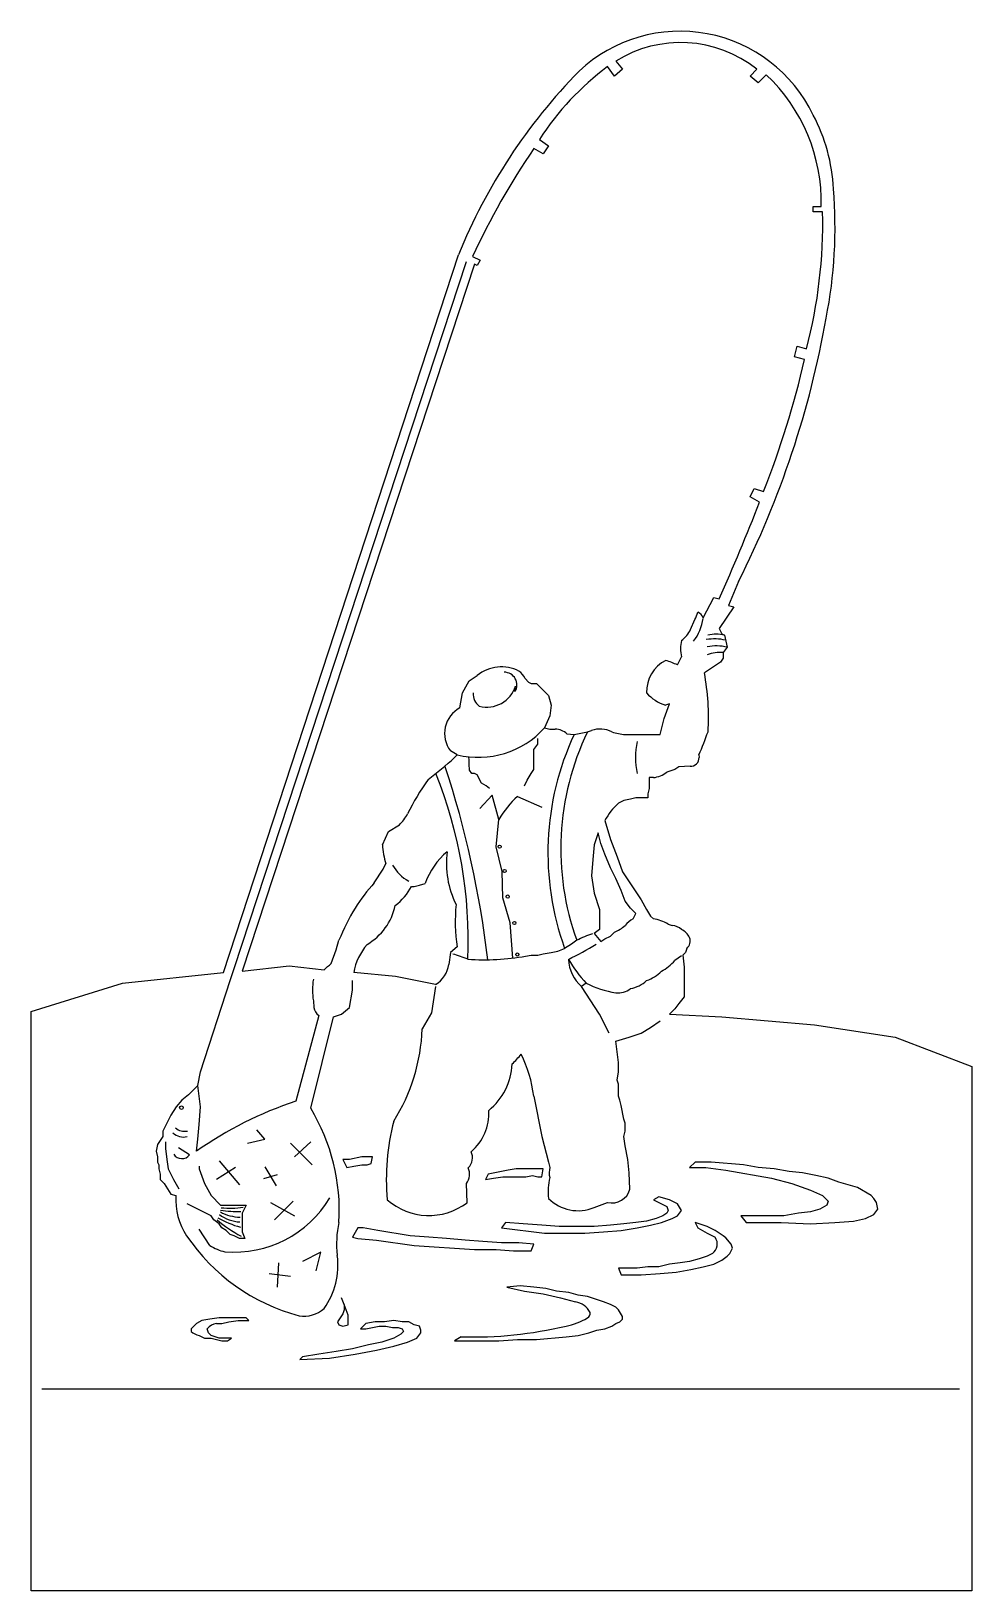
# Model space of a CAD drawing. Extents: x 0 to 7, y 0 to 11.6.
import ezdxf

# ---------------------------------------------------------------- set-up
doc = ezdxf.new("R2010")
doc.units = 0
doc.layers.add('WHITE', color=7, linetype='CONTINUOUS')
doc.layers.add('YELLOW', color=2, linetype='CONTINUOUS')

msp = doc.modelspace()

# ---------------------------------------------------------------- linework, layer by layer
at = {"layer": 'WHITE', "linetype": 'CONTINUOUS'}
for p, q in [((4.35, 11.380002), (4.400001, 11.320001)), ((4.340001, 11.27), (4.29, 11.34)), ((4.400001, 11.320001), (4.340001, 11.27)), ((5.35, 11.27), (5.400001, 11.320001)), ((5.41, 11.22), (5.35, 11.27)), ((5.47, 11.28), (5.41, 11.22)), ((3.782603, 10.798319), (3.850001, 10.750001)), ((3.810001, 10.690001), (3.74, 10.73)), ((3.850001, 10.750001), (3.810001, 10.690001)), ((5.820001, 10.26), (5.820001, 10.300001)), ((5.820001, 10.300001), (5.880001, 10.3)), ((5.89, 10.26), (5.820001, 10.26)), ((1.43, 4.6), (3.180001, 9.940001)), ((3.3, 9.870001), (1.57, 4.610001)), ((3.284987, 9.927685), (3.340001, 9.900001)), ((3.320001, 9.860001), (3.3, 9.870001)), ((3.340001, 9.900001), (3.320001, 9.860001)), ((5.68, 9.18), (5.700001, 9.260001)), ((5.755414, 9.161052), (5.68, 9.18)), ((5.700001, 9.260001), (5.77, 9.240001)), ((5.35, 8.14), (5.380001, 8.200001)), ((5.420183, 8.099926), (5.35, 8.14)), ((5.380001, 8.200001), (5.450001, 8.18)), ((5.263332, 7.508317), (5.190001, 7.33)), ((5.000001, 7.24), (5.08, 7.390001)), ((5.08, 7.390001), (5.12, 7.380001)), ((5.23, 7.32), (5.12, 7.16)), ((5.190001, 7.33), (5.23, 7.32)), ((4.907704, 7.152736), (4.938383, 7.22735)), ((5.12, 7.16), (5.14, 7.12)), ((5.14, 7.12), (5.16, 7.110001)), ((5.16, 7.110001), (5.18, 7.02)), ((5.18, 7.02), (5.150001, 6.98)), ((5.150001, 6.98), (5.150001, 6.940001)), ((4.809609, 6.889053), (4.840001, 6.950001)), ((5.13, 6.91), (5.01, 6.83)), ((5.150001, 6.940001), (5.13, 6.91)), ((3.21, 6.68), (3.26, 6.77)), ((3.26, 6.77), (3.32, 6.81)), ((3.677126, 6.788383), (3.7, 6.76)), ((3.7, 6.76), (3.72, 6.75)), ((3.72, 6.75), (3.76, 6.75)), ((3.76, 6.75), (3.85, 6.66)), ((3.190326, 6.569381), (3.21, 6.68)), ((3.85, 6.66), (3.87, 6.59)), ((3.86, 6.51), (3.82, 6.420001)), ((3.87, 6.59), (3.86, 6.51)), ((4.710001, 6.490001), (4.75, 6.6)), ((4.75, 6.6), (4.72, 6.590001)), ((3.82, 6.420001), (3.860001, 6.410001)), ((3.860001, 6.410001), (3.900001, 6.410384)), ((4.04, 6.370001), (4.14, 6.390001)), ((4.14, 6.390001), (4.170001, 6.400001)), ((4.68, 6.37), (4.710001, 6.490001)), ((3.987223, 6.376914), (4.04, 6.370001)), ((4.420036, 6.370382), (4.64, 6.37)), ((4.64, 6.37), (4.68, 6.37)), ((3.17, 6.22), (3.12, 6.25)), ((3.151227, 6.198598), (3.17, 6.22)), ((4.969381, 6.22027), (4.97, 6.2)), ((4.63, 6.05), (4.6, 6.05)), ((4.6, 6.05), (4.6, 5.97)), ((4.79, 6.11), (4.73, 6.09)), ((4.820001, 6.13), (4.79, 6.11)), ((4.904624, 6.134584), (4.820001, 6.13)), ((4.6, 5.97), (4.59, 5.93)), ((4.59, 5.93), (4.59, 5.900001)), ((4.41, 5.88), (4.37, 5.86)), ((4.46, 5.89), (4.41, 5.88)), ((4.5, 5.900001), (4.46, 5.89)), ((4.59, 5.900001), (4.5, 5.900001)), ((2.66, 5.650001), (2.740001, 5.7)), ((4.27, 5.73), (4.31, 5.59)), ((2.614425, 5.550174), (2.66, 5.650001)), ((4.22, 5.64), (4.190001, 5.550001)), ((4.240001, 5.56), (4.22, 5.64)), ((4.31, 5.59), (4.360001, 5.460001)), ((4.190001, 5.550001), (4.18, 5.440001)), ((4.27, 5.48), (4.240001, 5.56)), ((4.31, 5.380001), (4.27, 5.48)), ((4.360001, 5.460001), (4.400001, 5.35)), ((2.553267, 5.267077), (2.62, 5.370001)), ((2.62, 5.370001), (2.64, 5.410001)), ((4.18, 5.440001), (4.170001, 5.320001)), ((4.35, 5.3), (4.31, 5.380001)), ((4.400001, 5.35), (4.54, 5.14)), ((2.83, 5.24), (2.85, 5.24)), ((2.85, 5.24), (2.89, 5.25)), ((2.89, 5.25), (2.931249, 5.26332)), ((4.170001, 5.320001), (4.190001, 5.190001)), ((4.39, 5.210001), (4.35, 5.3)), ((4.190001, 5.190001), (4.23, 5.070001)), ((4.420001, 5.130001), (4.39, 5.210001)), ((4.460001, 5.08), (4.420001, 5.130001)), ((4.54, 5.14), (4.58, 5.07)), ((4.23, 5.070001), (4.23, 4.920001)), ((4.5, 5.04), (4.460001, 5.08)), ((4.48, 5), (4.5, 5.04)), ((4.58, 5.07), (4.610001, 5.02)), ((4.610001, 5.02), (4.63, 5)), ((4.23, 4.920001), (4.190001, 4.890001)), ((4.190001, 4.890001), (4.240001, 4.830001)), ((4.31, 4.870001), (4.340001, 4.900001)), ((4.740001, 4.960001), (4.77, 4.95)), ((2.232229, 4.667575), (2.27, 4.77)), ((2.27, 4.77), (2.29, 4.840001)), ((3.170001, 4.79), (3.120001, 4.75)), ((4.240001, 4.830001), (4.27, 4.850001)), ((4.27, 4.850001), (4.31, 4.870001)), ((4.88, 4.78), (4.87, 4.75)), ((1.57, 4.610001), (1.920001, 4.650001)), ((1.920001, 4.650001), (2.18, 4.62)), ((3.120001, 4.75), (3.108712, 4.660204)), ((4.87, 4.75), (4.85, 4.73)), ((4.85, 4.73), (4.860001, 4.64)), ((0.68, 4.52), (1.43, 4.6)), ((2.710001, 4.570001), (2.400331, 4.59994)), ((3.01, 4.510001), (2.710001, 4.570001)), ((4.860001, 4.64), (4.860001, 4.42)), ((0, 4.31), (0.68, 4.52)), ((4.860001, 4.42), (4.820001, 4.37)), ((0, 0), (0, 4.31)), ((4.79, 4.33), (4.75, 4.29)), ((4.820001, 4.37), (4.79, 4.33)), ((4.75, 4.29), (5.14, 4.27)), ((5.14, 4.27), (5.83, 4.21)), ((5.83, 4.21), (6.43, 4.12)), ((6.43, 4.12), (7, 3.9)), ((7, 3.9), (7, 0)), ((6.908999, 1.5), (0.080237, 1.5)), ((7, 0), (0, 0))]:
    msp.add_line(p, q, dxfattribs=at)
for centre, radius, start, end in [((4.829284, 10.504786), 1.098794, 25.625553, 133.157854), ((4.832786, 10.611256), 0.907773, 51.329398, 122.129547), ((7.073444, 8.360013), 4.201816, 135.476649, 157.912316), ((5.530001, 9.670001), 2.080024, 126.594478, 147.149124), ((4.574382, 10.329538), 1.305953, -1.296024, 46.70166), ((4.66632, 10.369905), 1.305065, 2.639337, 27.871049), ((8.43, 7.54), 5.672054, 145.777615, 155.105042), ((2.502246, 10.141588), 3.479727, -11.17007, 4.754354), ((2.148194, 10.183153), 3.742595, -14.596181, 1.176543), ((-1.05, 10.700001), 7.074249, -26.818726, -10.033569), ((-0.82, 10.670001), 6.746334, -21.659476, -12.924652), ((-8.76, 13.59), 15.20587, -24.104041, -21.164673), ((4.793504, 7.317599), 0.170689, -31.919881, -12.725342), ((4.940272, 7.220271), 0.062903, 18.278921, 71.721694), ((4.68, 7.27), 0.256124, -51.339984, -27.247711), ((5.050001, 7.010001), 0.218403, 164.054626, 195.945396), ((3.5, 6.590001), 0.284253, 62.815811, 129.289535), ((4.839962, 6.689981), 0.260192, 116.666298, 182.240619), ((4.009562, 4.950182), 2.09745, 67.577218, 70.108766), ((3.520079, 6.69986), 0.180278, 29.408833, 52.485342), ((3.220001, 6.5), 1.820164, -3.418427, 10.445628), ((4.812429, 6.888193), 0.312189, -138.125948, -107.221546), ((3.29, 6.380001), 0.21401, 117.758644, 217.405569), ((3.900001, 6.279999), 0.130385, 48.013474, 90), ((4.234207, 6.2307), 0.181067, 61.490793, 110.768861), ((4.47, 6.890001), 0.522017, -106.626972, -95.49234), ((2.459733, 7.309383), 2.735781, -23.459419, -19.604279), ((-0.079062, 9.900737), 4.913308, -51.883685, -48.893788), ((4.907213, 6.197373), 0.062842, -92.360962, 2.395851), ((4.35, 5.02), 1.726297, 143.981369, 153.880223), ((4.602659, 6.263352), 0.215097, -82.6974, -53.699781), ((4.645, 5.545), 0.418151, 131.121475, 153.74134), ((2.57, 5.890001), 0.254952, -48.179812, -25.560028), ((3.120001, 5.570001), 0.505965, -177.754211, -161.565087), ((3.450904, 5.075682), 0.552494, 129.955375, 160.146317), ((3.770002, 5.410001), 0.679781, 172.460648, 206.550415), ((3.698797, 4.241416), 1.537602, 138.160049, 146.949063), ((2.450095, 5.440073), 0.429368, -52.819869, -27.773084), ((4.420018, 4.98017), 1.2644, 174.28182, 188.650299), ((4.245298, 4.01234), 2.123255, 149.811859, 157.057473), ((2.280063, 5.190037), 0.439263, -60.004355, -12.097429), ((4.575019, 4.824978), 0.199151, 118.497381, 141.113573), ((4.578319, 4.686616), 0.317617, 59.399584, 80.635457), ((4.23026, 5.164586), 0.286441, -67.473025, -48.516209), ((4.763, 4.837), 0.113217, 47.147585, 86.455234), ((4.782701, 4.802699), 0.130548, 26.035509, 63.965446), ((2.840001, 4.52), 0.446878, 139.603958, 169.695175), ((4.830004, 4.835), 0.074328, -47.728307, 19.654472), ((-3.114522, 10.48495), 7.90124, -47.926188, -47.413875), ((2.892542, 4.694731), 0.21891, -57.550327, -9.074677)]:
    msp.add_arc(centre, radius, start, end, dxfattribs=at)
at = {"layer": 'YELLOW', "linetype": 'CONTINUOUS'}
for p, q in [((1.510183, 4.629675), (3.240183, 9.889675)), ((3.6, 6.69), (3.60499, 6.731595)), ((3.74, 6.26), (3.77, 6.3)), ((3.77, 6.3), (3.77, 6.34)), ((3.26, 6.18), (3.257768, 6.204553)), ((3.26, 6.150001), (3.26, 6.18)), ((3.2625, 6.105), (3.26, 6.150001)), ((3.74, 6.11), (3.74, 6.26)), ((3.28, 6.08), (3.2625, 6.105)), ((3.3, 6.08), (3.28, 6.08)), ((3.320001, 6.070001), (3.3, 6.08)), ((3.350001, 6.010001), (3.320001, 6.070001)), ((3.69, 6.03), (3.72, 6.08)), ((3.72, 6.08), (3.74, 6.11)), ((3.43, 5.920001), (3.34, 5.82)), ((3.385001, 5.990001), (3.350001, 6.010001)), ((3.410001, 5.970001), (3.385001, 5.990001)), ((3.481109, 5.73937), (3.43, 5.920001)), ((3.670001, 5.990001), (3.69, 6.03)), ((3.62, 5.910001), (3.8, 5.83)), ((3.460257, 5.535315), (3.481109, 5.73937)), ((3.505964, 5.352487), (3.460257, 5.535315)), ((3.50948, 5.155595), (3.505964, 5.352487)), ((3.565734, 4.969251), (3.50948, 5.155595)), ((3.584375, 4.707418), (3.565734, 4.969251)), ((3.87, 4.75), (3.92, 4.76)), ((3.92, 4.76), (3.97, 4.78)), ((4.02, 4.81), (3.97, 4.78)), ((4.06, 4.840001), (4.02, 4.81)), ((3.679668, 4.721839), (3.72, 4.73)), ((3.72, 4.73), (3.77, 4.73)), ((3.77, 4.73), (3.81, 4.74)), ((3.81, 4.74), (3.87, 4.75)), ((4.839999, 4.723323), (4.79, 4.690001)), ((1.260001, 3.860001), (1.48, 4.54)), ((1.48, 4.54), (1.510183, 4.629675)), ((2.39, 4.47), (2.39, 4.54)), ((2.37, 4.34), (2.39, 4.47)), ((3.00764, 4.495071), (2.98, 4.3)), ((4.130001, 4.52), (4.095, 4.495)), ((4.23, 4.29), (4.095, 4.495)), ((2.1, 4.390001), (2.104503, 4.3405)), ((2.31, 4.29), (2.37, 4.34)), ((2.98, 4.3), (2.91, 4.18)), ((2.14, 4.28), (1.969377, 3.641906)), ((2.08, 3.59), (2.25, 4.27)), ((2.25, 4.27), (2.31, 4.29)), ((4.3, 4.150001), (4.23, 4.29)), ((4.54, 4.15), (4.610001, 4.19)), ((4.610001, 4.19), (4.68, 4.24)), ((4.35, 4.090001), (4.45, 4.12)), ((4.370001, 3.930001), (4.35, 4.090001)), ((4.45, 4.12), (4.54, 4.15)), ((1.240001, 3.76), (1.260001, 3.860001)), ((4.360001, 3.8), (4.37, 3.860001)), ((4.37, 3.860001), (4.370001, 3.930001)), ((1.240001, 3.76), (1.17, 3.690001)), ((1.260001, 3.6), (1.240001, 3.76)), ((4.370001, 3.77), (4.360001, 3.8)), ((4.37, 3.68), (4.370001, 3.77)), ((1.08, 3.6), (1.04, 3.540001)), ((1.12, 3.650001), (1.08, 3.6)), ((1.17, 3.690001), (1.12, 3.650001)), ((1.25, 3.47), (1.260001, 3.6)), ((3.74, 3.68), (3.8, 3.38)), ((4.38, 3.65), (4.37, 3.68)), ((4.39, 3.610001), (4.38, 3.65)), ((4.41, 3.51), (4.39, 3.610001)), ((1.04, 3.540001), (0.98, 3.42)), ((4.420001, 3.48), (4.41, 3.51)), ((0.98, 3.380001), (0.940001, 3.320001)), ((0.98, 3.42), (0.98, 3.380001)), ((1.240001, 3.360001), (1.25, 3.47)), ((1.74, 3.360001), (1.68, 3.43)), ((3.8, 3.38), (3.85, 3.190001)), ((4.410001, 3.380001), (4.42, 3.42)), ((4.42, 3.31), (4.410001, 3.380001)), ((4.42, 3.42), (4.420001, 3.48)), ((0.940001, 3.320001), (0.93, 3.27)), ((0.93, 3.27), (0.94, 3.23)), ((1, 3.34), (1, 3.29)), ((1, 3.29), (1.01, 3.21)), ((1.178541, 3.243676), (1.095449, 3.294665)), ((1.23, 3.27), (1.240001, 3.360001)), ((1.61, 3.330001), (1.74, 3.360001)), ((2.09, 3.170001), (1.93, 3.33)), ((1.960001, 3.23), (2.08, 3.34)), ((4.440001, 3.21), (4.42, 3.31)), ((0.94, 3.23), (0.940001, 3.190001)), ((0.940001, 3.190001), (0.95, 3.170001)), ((0.95, 3.170001), (0.95, 3.140001)), ((0.95, 3.140001), (0.96, 3.1)), ((1.01, 3.21), (1.02, 3.14)), ((1.02, 3.14), (1.06, 3.06)), ((1.25, 3.160001), (1.25, 3.140001)), ((1.25, 3.140001), (1.29, 3.030001)), ((1.52, 3.150001), (1.38, 3.06)), ((1.4, 3.2), (1.55, 3.02)), ((1.737649, 3.154836), (1.822031, 3.014199)), ((2.37, 3.210001), (2.320001, 3.210001)), ((2.320001, 3.210001), (2.35, 3.150001)), ((2.35, 3.150001), (2.400001, 3.160001)), ((2.460001, 3.23), (2.37, 3.210001)), ((2.400001, 3.160001), (2.460001, 3.170001)), ((2.54, 3.23), (2.460001, 3.23)), ((2.460001, 3.170001), (2.5, 3.170001)), ((2.5, 3.170001), (2.53, 3.180001)), ((2.53, 3.180001), (2.54, 3.23)), ((3.610001, 3.140001), (3.55, 3.130001)), ((3.810001, 3.140001), (3.610001, 3.140001)), ((3.8, 3.08), (3.810001, 3.140001)), ((3.85, 3.190001), (3.86, 3.150001)), ((4.45, 3.110001), (4.440001, 3.21)), ((4.940001, 3.190001), (4.900001, 3.150001)), ((4.900001, 3.150001), (5.02, 3.150001)), ((5.06, 3.190001), (4.940001, 3.190001)), ((5.02, 3.150001), (5.170001, 3.130001)), ((5.3, 3.170001), (5.06, 3.190001)), ((5.41, 3.150001), (5.3, 3.170001)), ((5.530001, 3.140001), (5.41, 3.150001)), ((5.64, 3.120001), (5.530001, 3.140001)), ((0.96, 3.1), (0.960001, 3.06)), ((0.960001, 3.06), (0.99, 3.030001)), ((0.99, 3.030001), (1.04, 2.95)), ((1.06, 3.06), (1.1, 2.99)), ((1.29, 3.030001), (1.340001, 2.940001)), ((1.83, 3.095), (1.73, 3.065001)), ((3.243403, 2.88723), (3.24, 3.03)), ((3.400001, 3.1), (3.380001, 3.06)), ((3.380001, 3.06), (3.440001, 3.070001)), ((3.55, 3.130001), (3.400001, 3.1)), ((3.440001, 3.070001), (3.51, 3.080001)), ((3.51, 3.080001), (3.680001, 3.08)), ((3.680001, 3.08), (3.73, 3.09)), ((3.73, 3.09), (3.77, 3.080001)), ((3.77, 3.080001), (3.8, 3.08)), ((4.456234, 2.987691), (4.45, 3.110001)), ((5.170001, 3.130001), (5.51, 3.070001)), ((5.51, 3.070001), (5.660001, 3.030001)), ((5.740001, 3.110001), (5.64, 3.120001)), ((5.660001, 3.030001), (5.8, 2.98)), ((5.840001, 3.09), (5.740001, 3.110001)), ((5.93, 3.070001), (5.840001, 3.09)), ((6.010001, 3.040001), (5.93, 3.070001)), ((6.150001, 3), (6.010001, 3.040001)), ((1.04, 2.95), (1.076622, 2.940216)), ((1.340001, 2.940001), (1.41, 2.87)), ((4.670001, 2.93), (4.630001, 2.910001)), ((4.630001, 2.910001), (4.73, 2.860001)), ((4.75, 2.910001), (4.670001, 2.93)), ((4.81, 2.880001), (4.75, 2.910001)), ((5.8, 2.98), (5.89, 2.940001)), ((5.89, 2.940001), (5.93, 2.900001)), ((6.25, 2.940001), (6.150001, 3)), ((6.27, 2.92), (6.25, 2.940001)), ((6.29, 2.89), (6.27, 2.92)), ((1.34, 2.79), (1.16, 2.88)), ((1.36, 2.76), (1.34, 2.79)), ((1.41, 2.87), (1.6, 2.870001)), ((1.6, 2.870001), (1.57, 2.81)), ((1.57, 2.81), (1.57, 2.670001)), ((1.78, 2.89), (1.960001, 2.79)), ((1.95, 2.900001), (1.81, 2.76)), ((4.189354, 2.85189), (4.29, 2.89)), ((4.700001, 2.79), (4.650001, 2.77)), ((4.73, 2.81), (4.700001, 2.79)), ((4.73, 2.860001), (4.740001, 2.830001)), ((4.740001, 2.830001), (4.73, 2.81)), ((4.77, 2.77), (4.81, 2.79)), ((4.840001, 2.830001), (4.81, 2.880001)), ((4.81, 2.79), (4.840001, 2.830001)), ((5.6, 2.79), (5.280001, 2.79)), ((5.280001, 2.79), (5.320001, 2.740001)), ((5.710001, 2.81), (5.6, 2.79)), ((5.8, 2.820001), (5.710001, 2.81)), ((5.87, 2.840001), (5.8, 2.820001)), ((5.920001, 2.870001), (5.87, 2.840001)), ((5.93, 2.900001), (5.920001, 2.870001)), ((6.210001, 2.77), (6.27, 2.8)), ((6.27, 2.8), (6.300001, 2.840001)), ((6.300001, 2.840001), (6.29, 2.89)), ((1.33, 2.570001), (1.25, 2.690001)), ((1.4, 2.73), (1.36, 2.76)), ((1.42, 2.7), (1.4, 2.73)), ((1.45, 2.68), (1.42, 2.7)), ((1.48, 2.650001), (1.45, 2.68)), ((1.57, 2.670001), (1.59, 2.62)), ((2.43, 2.700001), (2.39, 2.630001)), ((2.47, 2.700001), (2.43, 2.700001)), ((2.58, 2.680001), (2.47, 2.700001)), ((2.820001, 2.640001), (2.58, 2.680001)), ((3.53, 2.740001), (3.5, 2.700001)), ((3.5, 2.700001), (3.820001, 2.660001)), ((3.660001, 2.73), (3.53, 2.740001)), ((3.8, 2.72), (3.660001, 2.73)), ((3.930001, 2.71), (3.8, 2.72)), ((4.190001, 2.710001), (3.930001, 2.71)), ((4.120001, 2.66), (4.26, 2.670001)), ((4.31, 2.72), (4.190001, 2.710001)), ((4.26, 2.670001), (4.39, 2.680001)), ((4.410001, 2.73), (4.31, 2.72)), ((4.39, 2.680001), (4.51, 2.700001)), ((4.5, 2.740001), (4.410001, 2.73)), ((4.58, 2.75), (4.5, 2.740001)), ((4.51, 2.700001), (4.610001, 2.72)), ((4.650001, 2.77), (4.58, 2.75)), ((4.610001, 2.72), (4.690001, 2.740001)), ((4.690001, 2.740001), (4.77, 2.77)), ((5.030001, 2.710001), (4.940001, 2.740001)), ((4.940001, 2.740001), (4.960001, 2.700001)), ((4.960001, 2.700001), (5.030001, 2.660001)), ((5.090001, 2.680001), (5.030001, 2.710001)), ((5.150001, 2.640001), (5.090001, 2.680001)), ((5.320001, 2.740001), (5.58, 2.740001)), ((5.58, 2.740001), (5.8, 2.73)), ((5.8, 2.73), (5.98, 2.740001)), ((5.98, 2.740001), (6.12, 2.75)), ((6.12, 2.75), (6.210001, 2.77)), ((1.51, 2.64), (1.48, 2.650001)), ((1.55, 2.62), (1.51, 2.64)), ((1.59, 2.62), (1.55, 2.62)), ((2.39, 2.630001), (2.43, 2.620001)), ((2.43, 2.620001), (2.57, 2.610001)), ((2.57, 2.610001), (2.85, 2.570001)), ((2.960001, 2.630001), (2.820001, 2.640001)), ((2.85, 2.570001), (3.3, 2.540001)), ((3.09, 2.620001), (2.960001, 2.630001)), ((3.23, 2.610001), (3.09, 2.620001)), ((3.360001, 2.6), (3.23, 2.610001)), ((3.5, 2.59), (3.360001, 2.6)), ((3.630001, 2.59), (3.5, 2.59)), ((3.74, 2.580001), (3.630001, 2.59)), ((3.720001, 2.53), (3.74, 2.580001)), ((3.820001, 2.660001), (4.120001, 2.66)), ((5.030001, 2.660001), (5.090001, 2.630001)), ((5.170001, 2.625001), (5.150001, 2.640001)), ((5.210001, 2.580001), (5.170001, 2.625001)), ((5.22, 2.55), (5.210001, 2.580001)), ((1.840001, 2.440001), (1.83, 2.26)), ((2.155, 2.52), (2.02, 2.45)), ((2.12, 2.380001), (2.155, 2.52)), ((3.3, 2.540001), (3.460001, 2.54)), ((3.460001, 2.54), (3.59, 2.530001)), ((3.59, 2.530001), (3.720001, 2.53)), ((4.830001, 2.440001), (4.75, 2.43)), ((4.900001, 2.45), (4.830001, 2.440001)), ((4.97, 2.47), (4.900001, 2.45)), ((5.030001, 2.49), (4.97, 2.47)), ((5.070001, 2.51), (5.030001, 2.49)), ((5.08, 2.43), (5.14, 2.46)), ((5.14, 2.46), (5.18, 2.49)), ((5.18, 2.49), (5.200001, 2.51)), ((5.200001, 2.51), (5.22, 2.55)), ((1.77, 2.360001), (1.93, 2.340001)), ((4.51, 2.400001), (4.370001, 2.400001)), ((4.370001, 2.400001), (4.39, 2.35)), ((4.39, 2.35), (4.54, 2.35)), ((4.59, 2.410001), (4.51, 2.400001)), ((4.54, 2.35), (4.68, 2.360001)), ((4.670001, 2.410001), (4.59, 2.410001)), ((4.75, 2.43), (4.670001, 2.410001)), ((4.68, 2.360001), (4.8, 2.370001)), ((4.8, 2.370001), (4.910001, 2.39)), ((4.910001, 2.39), (5, 2.410001)), ((5, 2.410001), (5.08, 2.43)), ((3.640001, 2.27), (3.54, 2.26)), ((3.54, 2.26), (3.670001, 2.23)), ((3.74, 2.26), (3.640001, 2.27)), ((3.670001, 2.23), (3.810001, 2.210001)), ((3.830001, 2.25), (3.74, 2.26)), ((3.810001, 2.210001), (3.940001, 2.180001)), ((3.910001, 2.23), (3.830001, 2.25)), ((4, 2.22), (3.910001, 2.23)), ((4.070001, 2.200001), (4, 2.22)), ((2.33, 2.130001), (2.31, 2.180001)), ((2.33, 2.09), (2.320001, 2.06)), ((2.33, 2.130001), (2.33, 2.09)), ((2.36, 2.05), (2.33, 2.130001)), ((3.940001, 2.180001), (4.05, 2.150001)), ((4.14, 2.190001), (4.070001, 2.200001)), ((4.26, 2.150001), (4.14, 2.190001)), ((4.31, 2.130001), (4.26, 2.150001)), ((4.35, 2.110001), (4.31, 2.130001)), ((4.370001, 2.09), (4.35, 2.110001)), ((4.400001, 2.040001), (4.370001, 2.09)), ((1.23, 1.99), (1.19, 1.95)), ((1.27, 2.01), (1.23, 1.99)), ((1.33, 2.02), (1.27, 2.01)), ((1.400001, 2.030001), (1.33, 2.02)), ((1.380001, 1.99), (1.420001, 1.99)), ((1.6, 2.030001), (1.400001, 2.030001)), ((1.420001, 1.99), (1.47, 2)), ((1.47, 2), (1.54, 2.01)), ((1.54, 2.01), (1.62, 2.01)), ((1.62, 2.01), (1.6, 2.030001)), ((2.320001, 2.06), (2.280001, 2)), ((2.280001, 2), (2.29, 1.98)), ((2.29, 1.98), (2.320001, 1.97)), ((2.320001, 1.97), (2.360001, 1.98)), ((2.360001, 1.98), (2.36, 2.05)), ((2.49, 1.99), (2.45, 1.95)), ((2.56, 2), (2.49, 1.99)), ((2.63, 2), (2.56, 2)), ((2.7, 2.01), (2.63, 2)), ((2.760001, 2), (2.7, 2.01)), ((2.81, 2), (2.760001, 2)), ((2.85, 1.98), (2.81, 2)), ((2.89, 1.97), (2.85, 1.98)), ((4.320001, 1.97), (4.35, 1.99)), ((4.35, 1.99), (4.380001, 2)), ((4.380001, 2), (4.400001, 2.02)), ((4.400001, 2.02), (4.400001, 2.040001)), ((1.19, 1.95), (1.19, 1.93)), ((1.25, 1.900001), (1.29, 1.880001)), ((1.29, 1.880001), (1.340001, 1.880001)), ((1.320001, 1.92), (1.31, 1.95)), ((1.340001, 1.900001), (1.320001, 1.92)), ((1.400001, 1.880001), (1.340001, 1.900001)), ((1.340001, 1.880001), (1.420001, 1.860001)), ((1.49, 1.880001), (1.400001, 1.880001)), ((1.420001, 1.860001), (1.460001, 1.860001)), ((1.460001, 1.860001), (1.49, 1.880001)), ((2.45, 1.95), (2.49, 1.95)), ((2.49, 1.95), (2.59, 1.97)), ((2.59, 1.97), (2.64, 1.97)), ((2.7, 1.880001), (2.61, 1.85)), ((2.64, 1.97), (2.69, 1.96)), ((2.69, 1.96), (2.73, 1.96)), ((2.75, 1.910001), (2.7, 1.880001)), ((2.73, 1.96), (2.760001, 1.95)), ((2.77, 1.93), (2.75, 1.910001)), ((2.760001, 1.95), (2.77, 1.93)), ((2.800001, 1.85), (2.87, 1.880001)), ((2.87, 1.880001), (2.900001, 1.92)), ((2.900001, 1.940001), (2.89, 1.97)), ((2.900001, 1.92), (2.900001, 1.940001)), ((3.200001, 1.89), (3.150001, 1.860001)), ((3.150001, 1.860001), (3.48, 1.860001)), ((3.48, 1.860001), (3.620001, 1.870001)), ((3.620001, 1.870001), (3.76, 1.870001)), ((3.76, 1.870001), (3.98, 1.89)), ((3.98, 1.89), (4.070001, 1.900001)), ((4.070001, 1.900001), (4.150001, 1.92)), ((4.150001, 1.92), (4.210001, 1.940001)), ((4.210001, 1.940001), (4.27, 1.95)), ((4.27, 1.95), (4.320001, 1.97)), ((2.14, 1.76), (2.02, 1.740001)), ((2.27, 1.780001), (2.14, 1.76)), ((2.220001, 1.73), (2.41, 1.76)), ((2.39, 1.8), (2.27, 1.780001)), ((2.51, 1.830001), (2.39, 1.8)), ((2.41, 1.76), (2.57, 1.79)), ((2.61, 1.85), (2.51, 1.830001)), ((2.57, 1.79), (2.7, 1.820001)), ((2.7, 1.820001), (2.800001, 1.85)), ((2.02, 1.740001), (2, 1.72)), ((2, 1.72), (2.220001, 1.73))]:
    msp.add_line(p, q, dxfattribs=at)
for centre, radius in [((3.486099, 5.536546), 0.011793), ((3.523016, 5.355124), 0.011793), ((3.546046, 5.165089), 0.011793), ((3.59562, 4.9689), 0.011793), ((3.617595, 4.733861), 0.011793), ((1.118016, 3.594772), 0.013748)]:
    msp.add_circle(centre, radius, dxfattribs=at)
for centre, radius, start, end in [((4.628011, 7.289955), 0.37621, -36.718363, -8.576144), ((5.085737, 6.747186), 0.335162, 75.712819, 100.560418), ((5.097447, 6.833537), 0.283452, 77.250782, 102.574617), ((5.125248, 6.707607), 0.273515, 84.807628, 110.271825), ((5.1018, 6.718758), 0.311226, 75.447759, 103.033034), ((3.389953, 6.800012), 0.225659, -104.337716, -17.64925), ((3.52, 6.74), 0.09434, -32.005249, 90), ((3.400001, 6.670001), 0.110454, 174.80571, 233.351883), ((3.328232, 6.861995), 0.661207, -103.845657, -41.948724), ((5.941398, 5.519961), 2.000501, 154.220366, 199.870474), ((5.929471, 5.490275), 2.084231, 155.033618, 199.92473), ((5.030001, 6.2), 0.533666, 167.005402, 192.994598), ((-0.062107, 4.83643), 3.314916, -2.358754, 22.040771), ((-3.884526, 3.843999), 7.331907, 6.665811, 18.226522), ((4.06, 5.410001), 0.666032, 131.347809, 150.361618), ((2.95, 5.54), 0.295297, -151.699203, -118.300705), ((4.441436, 4.068706), 0.860459, 107.8481, 116.314204), ((2.479119, 7.744196), 3.404185, -63.512137, -59.539456), ((0.252449, -3.985917), 9.188605, 70.960203, 71.695382), ((3.380001, 6.380001), 1.685023, -94.424805, -79.75594), ((5.091676, 5.37718), 1.288246, -148.148748, -138.288106), ((4.302918, 4.719978), 0.306341, -175.764401, -132.74326), ((4.539993, 4.900009), 0.326507, -62.649404, -40.030421), ((2.56, 4.470001), 0.466903, 170.134093, 189.865799), ((4.409998, 4.730003), 0.254954, -78.68959, -48.179926), ((4.471646, 4.831698), 0.311173, -69.622107, -45.435239), ((4.457361, 5.168141), 0.72612, -116.797237, -98.502689), ((4.371232, 4.588822), 0.140436, -98.695859, -50.795138), ((2.19, 4.350001), 0.086023, -173.658926, -125.537277), ((1.530051, 4.230082), 1.380857, -32.206133, -2.078493), ((3.100163, 4.420158), 0.693077, -46.223134, -38.037435), ((2.777683, 3.561852), 0.969542, 6.999463, 26.410292), ((3.110001, 3.940001), 0.470106, -51.196228, -2.471527), ((2.83, 1.01), 2.769043, 108.107543, 125.297142), ((0.830005, 2.830088), 1.462858, -3.508399, 31.296783), ((4.381641, 3.057336), 1.738948, 165.452454, 184.862854), ((3.039336, 3.548392), 0.366131, -50.180062, 3.95555), ((1.133457, 3.489464), 0.113635, -133.793009, -76.19715), ((1.141719, 3.524579), 0.105972, -129.930651, -78.714788), ((3.180384, 3.22162), 0.103932, -45.927121, 26.000053), ((1.121338, 3.287086), 0.071809, -146.501228, -37.193993), ((3.14, 3.100001), 0.122066, -34.992405, 22.619839), ((4, 3.110001), 0.145602, 164.054604, 193.99971), ((4.34945, 2.96795), 0.502221, 167.718742, 185.482502), ((1.549867, 2.90799), 0.474341, 176.104375, 214.075002), ((1.509945, 3.350004), 0.830591, -94.695518, -30.844925), ((2.960082, 3.262798), 0.470449, -131.402655, -52.969879), ((4.070016, 3.138391), 0.310362, -135.269505, -67.386566), ((4.322472, 3.025025), 0.138875, -103.522211, -15.594727), ((1.568699, 3.027718), 0.283671, -126.398004, -92.989984), ((1.558748, 3.095128), 0.315032, -118.643367, -90.778415), ((1.539584, 3.593531), 0.771772, -99.708563, -88.432169), ((1.482537, 3.397469), 0.551304, -97.085386, -80.120252), ((2.050715, 3.553755), 1.037148, -130.089563, -118.123345), ((1.738803, 3.378947), 0.697482, -120.204585, -105.035145), ((2.988642, 2.583823), 0.715891, 167.35253, 187.072878), ((2.370062, 3.459908), 1.462942, -146.018217, -104.908966), ((1.52, 2.860001), 0.346699, -123.23172, -103.009644), ((5.019113, 2.580148), 0.086662, -54.041715, 35.117225), ((1.721675, 2.42377), 0.561149, -35.238109, 7.361929), ((2.03, 2.270001), 0.226716, -99.220978, -48.576416), ((4.025002, 2.000001), 0.152068, 27.407537, 80.538212), ((1.402459, 1.869446), 0.122628, 100.552664, 138.936394), ((3.887511, 2.459964), 0.498617, -79.310212, -59.57707), ((4.119694, 2.065155), 0.040597, -59.987812, 6.855417), ((1.275009, 2.025022), 0.127497, -131.816629, -101.311945), ((3.289563, 4.859266), 2.970616, -91.727681, -76.560277)]:
    msp.add_arc(centre, radius, start, end, dxfattribs=at)

doc.saveas('drawing.dxf')
